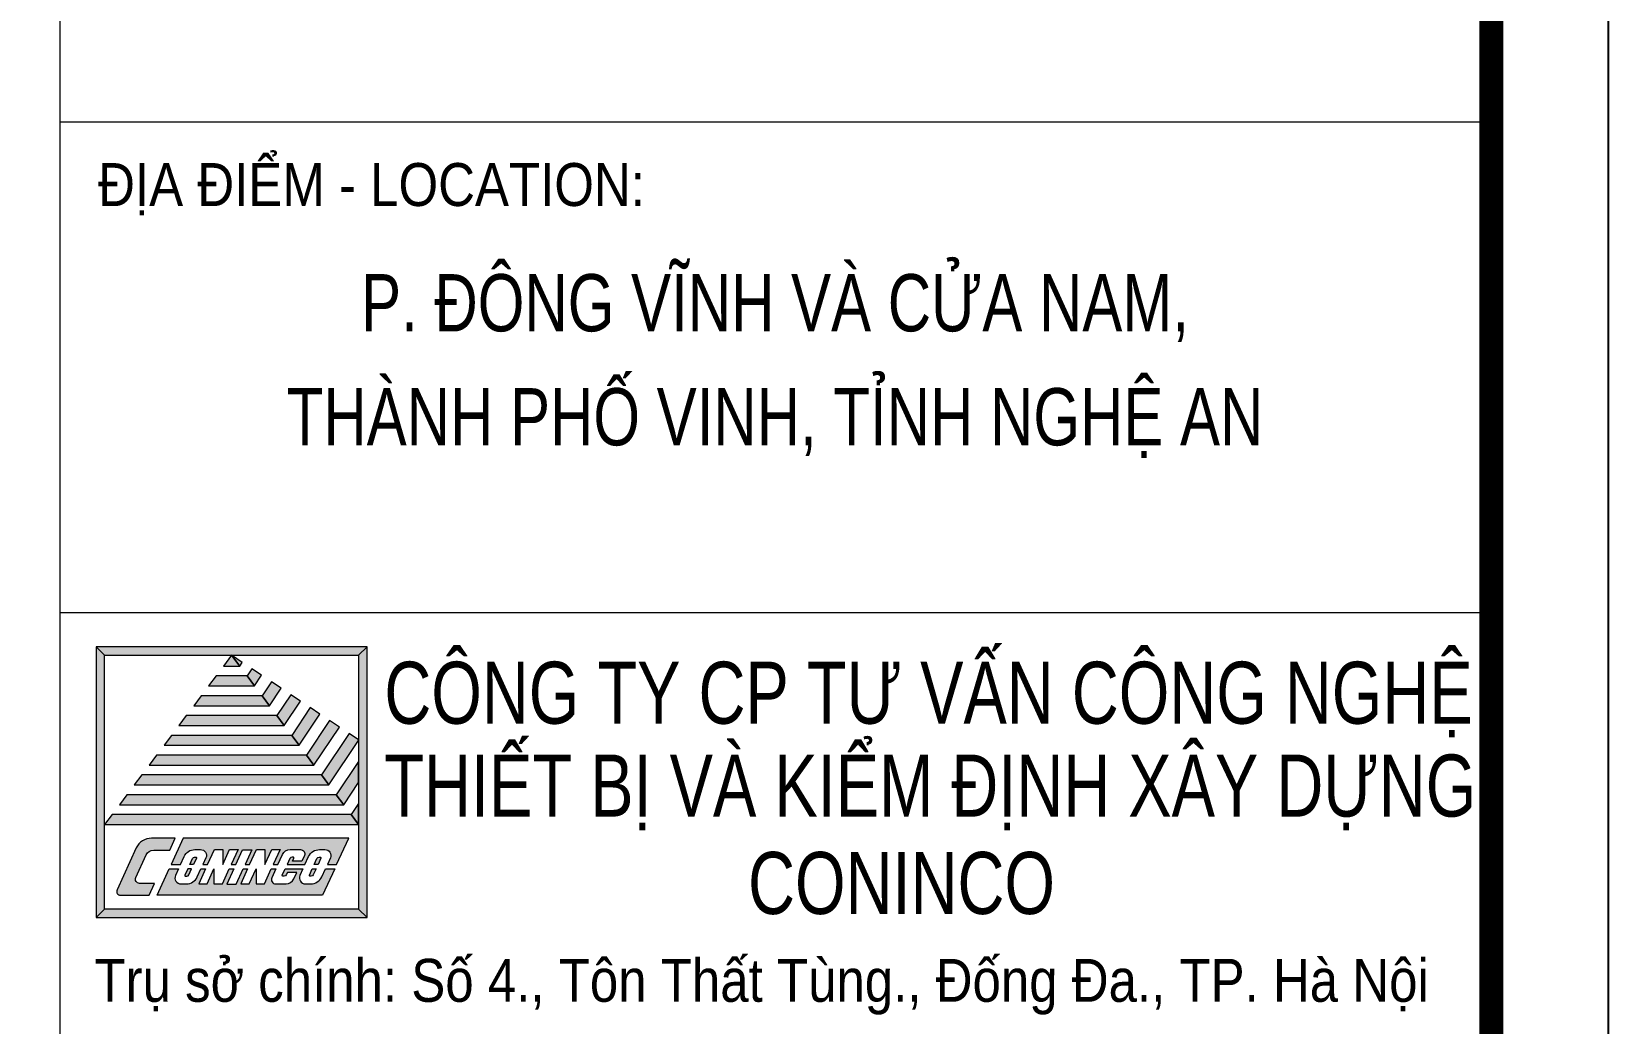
# Model space of a CAD drawing. Header units: millimetres. Extents: x -7991 to 5364, y -10960 to -2058.
# Drawn here: x 3676 to 5364, y -6151 to -5088 of the extents above; entities that cross this region are included whole.
import ezdxf
from ezdxf.enums import TextEntityAlignment as Align

# ---------------------------------------------------------------- set-up
doc = ezdxf.new("R2010")
doc.units = ezdxf.units.MM
doc.header["$LTSCALE"] = 250
doc.header["$MEASUREMENT"] = 0
doc.layers.get('DEFPOINTS').update_dxf_attribs({"color": 87})
doc.layers.add('08.TEXTBEAM', color=2, linetype='Continuous')
doc.layers.add('Xref khung ten  A3 TKCS$0$A-KY HIEU', color=34, linetype='Continuous', lineweight=20)
doc.layers.add('Xref khung ten  A3 TKCS$0$A-TEXT', color=9, linetype='Continuous', lineweight=18)
doc.styles.add('Xref khung ten  A3 TKCS$0$ARIAL', font='arial.ttf')

# ---------------------------------------------------------------- blocks, each defined once
blk = doc.blocks.new('Xref khung ten  A3 TKCS$0$A$C4EFA0292')
h = blk.add_hatch(color=0)
h.paths.add_polyline_path([(-0.3, 4.288), (0.3, 4.288), (0, 4.687)])
h.paths.add_polyline_path([(0.392, 4.426), (0, 4.687), (0.3, 4.288)])
h.paths.add_polyline_path([(4.687, 4.687), (5, 5), (-5, 5), (-4.688, 4.687)])
h.paths.add_polyline_path([(4.687, -4.688), (5, -5), (5, 5), (4.687, 4.687)])
h.paths.add_polyline_path([(-4.688, 4.687), (-5, 5), (-5, -5), (-4.688, -4.688)])
h.paths.add_polyline_path([(5, -5), (4.687, -4.688), (-4.688, -4.688), (-5, -5)])
h.paths.add_polyline_path([(0.34, -3.755), (0.593, -3.2), (0.427, -3.2), (0.17, -3.763), (-0.173, -3.763), (0.084, -3.2), (-0.088, -3.2), (-0.341, -3.755), (-0.651, -3.755), (-0.651, -3.201), (-0.904, -3.755), (-1.213, -3.755), (-0.96, -3.2), (-1.132, -3.2), (-1.268, -3.499, -0.293611), (-1.666, -3.755), (-1.872, -3.755, -0.546059), (-2.071, -3.445), (-1.959, -3.2), (-2.303, -3.2), (-2.749, -4.177), (3.361, -4.177), (3.807, -3.2), (3.464, -3.2), (3.327, -3.499, -0.293611), (2.929, -3.755), (2.723, -3.755, -0.546059), (2.524, -3.445), (2.636, -3.2), (1.98, -3.2), (1.873, -3.434, 0.750604), (1.914, -3.469, 0.385557), (2.018, -3.425), (2.06, -3.333), (2.404, -3.333), (2.294, -3.572, -0.293611), (2.01, -3.755), (1.626, -3.755, -0.546059), (1.484, -3.534), (1.637, -3.2), (1.465, -3.2), (1.212, -3.755), (0.902, -3.755), (0.902, -3.201), (0.649, -3.755)])
h.paths.add_polyline_path([(-1.785, -2.068), (-2.231, -3.044), (-1.888, -3.044), (-1.751, -2.745, -0.293611), (-1.353, -2.489), (-1.147, -2.489, -0.546059), (-0.948, -2.799), (-1.06, -3.044), (-0.888, -3.044), (-0.635, -2.489), (-0.326, -2.489), (-0.326, -3.044), (-0.073, -2.489), (0.237, -2.489), (-0.017, -3.044), (0.155, -3.044), (0.405, -2.497), (0.748, -2.497), (0.499, -3.044), (0.665, -3.044), (0.918, -2.489), (1.227, -2.489), (1.227, -3.044), (1.48, -2.489), (1.79, -2.489), (1.536, -3.044), (1.708, -3.044), (1.878, -2.672, -0.293611), (2.162, -2.489), (2.546, -2.489, -0.546059), (2.688, -2.711), (2.596, -2.911), (2.253, -2.911), (2.299, -2.811, 0.750604), (2.258, -2.775, 0.385557), (2.154, -2.82), (2.052, -3.044), (2.708, -3.044), (2.844, -2.745, -0.293611), (3.242, -2.489), (3.448, -2.489, -0.546059), (3.647, -2.799), (3.535, -3.044), (3.879, -3.044), (4.325, -2.068)])
h.paths.add_polyline_path([(-2.279, -2.505), (-2.079, -2.068), (-2.959, -2.068, 0.293611), (-3.521, -2.429), (-4.229, -3.978, 0.546059), (-4.101, -4.177), (-3.043, -4.177), (-2.843, -3.739), (-3.396, -3.739, -0.546059), (-3.538, -3.518), (-3.159, -2.688, -0.293611), (-2.874, -2.505)])
h.paths.add_polyline_path([(-1.442, -2.82), (-1.544, -3.044), (-1.404, -3.044), (-1.297, -2.811, 0.750604), (-1.338, -2.775, 0.385557)])
h.paths.add_polyline_path([(-1.475, -3.2), (-1.616, -3.2), (-1.722, -3.434, 0.750604), (-1.681, -3.469, 0.385557), (-1.577, -3.425)], flags=17)
h.paths.add_polyline_path([(3.298, -2.811, 0.750604), (3.257, -2.775, 0.385557), (3.153, -2.82), (3.051, -3.044), (3.192, -3.044)], flags=17)
h.paths.add_polyline_path([(3.12, -3.2), (2.98, -3.2), (2.873, -3.434, 0.750604), (2.914, -3.469, 0.385557), (3.018, -3.425)], flags=17)
h.paths.add_polyline_path([(4.687, -1.563), (4.413, -1.197), (-4.413, -1.197), (-4.688, -1.563)])
h.paths.add_polyline_path([(4.687, -0.786), (4.413, -1.197), (4.687, -1.563)])
h.paths.add_polyline_path([(4.687, -0.009), (4.687, 0.768), (3.865, -0.466), (4.139, -0.831)])
h.paths.add_polyline_path([(-3.865, -0.466), (-4.139, -0.831), (4.139, -0.831), (3.865, -0.466)])
h.paths.add_polyline_path([(3.591, -0.1), (3.316, 0.266), (-3.316, 0.266), (-3.591, -0.1)])
h.paths.add_polyline_path([(3.591, -0.1), (4.687, 1.545), (4.687, 1.562), (4.337, 1.796), (3.316, 0.266)])
h.paths.add_polyline_path([(3.978, 2.035), (3.62, 2.274), (2.768, 0.997), (3.042, 0.631)])
h.paths.add_polyline_path([(3.042, 0.631), (2.768, 0.997), (-2.768, 0.997), (-3.042, 0.631)])
h.paths.add_polyline_path([(2.494, 1.362), (2.22, 1.728), (-2.22, 1.728), (-2.494, 1.362)])
h.paths.add_polyline_path([(2.494, 1.362), (3.261, 2.513), (2.902, 2.753), (2.22, 1.728)])
h.paths.add_polyline_path([(1.945, 2.094), (2.544, 2.992), (2.185, 3.231), (1.671, 2.459)])
h.paths.add_polyline_path([(-1.671, 2.459), (-1.945, 2.094), (1.945, 2.094), (1.671, 2.459)])
h.paths.add_polyline_path([(1.827, 3.47), (1.468, 3.709), (1.123, 3.191), (1.397, 2.825)])
h.paths.add_polyline_path([(1.397, 2.825), (1.123, 3.191), (-1.123, 3.191), (-1.397, 2.825)])
h.paths.add_polyline_path([(0.848, 3.556), (1.109, 3.948), (0.751, 4.187), (0.574, 3.922)])
h.paths.add_polyline_path([(0.848, 3.556), (0.574, 3.922), (-0.574, 3.922), (-0.848, 3.556)])
at = {"color": 0}
for points in [[(5, 5), (-5, 5), (-4.688, 4.687), (4.687, 4.687), (5, 5)], [(-4.688, 4.687), (-5, 5), (-5, -5), (-4.688, -4.688), (-4.688, 4.687)], [(0, 4.687), (-0.3, 4.288), (0.3, 4.288), (0, 4.687)], [(0.392, 4.426), (0, 4.687), (0.3, 4.288), (0.392, 4.426)], [(5, 5), (4.687, 4.687), (4.687, -4.688), (5, -5), (5, 5)], [(1.109, 3.948), (0.751, 4.187), (0.574, 3.922), (0.848, 3.556), (1.109, 3.948)], [(0.574, 3.922), (-0.574, 3.922), (-0.848, 3.556), (0.848, 3.556), (0.574, 3.922)], [(1.827, 3.47), (1.468, 3.709), (1.123, 3.191), (1.397, 2.825), (1.827, 3.47)], [(1.123, 3.191), (-1.123, 3.191), (-1.397, 2.825), (1.397, 2.825), (1.123, 3.191)], [(2.544, 2.992), (2.185, 3.231), (1.671, 2.459), (1.945, 2.094), (2.544, 2.992)], [(1.671, 2.459), (-1.671, 2.459), (-1.945, 2.094), (1.945, 2.094), (1.671, 2.459)], [(3.261, 2.513), (2.902, 2.753), (2.22, 1.728), (2.494, 1.362), (3.261, 2.513)], [(3.978, 2.035), (3.62, 2.274), (2.768, 0.997), (3.042, 0.631), (3.978, 2.035)], [(4.687, 1.545), (4.687, 1.562), (4.337, 1.796), (3.316, 0.266), (3.591, -0.1), (4.687, 1.545)], [(2.22, 1.728), (-2.22, 1.728), (-2.494, 1.362), (2.494, 1.362), (2.22, 1.728)], [(2.768, 0.997), (-2.768, 0.997), (-3.042, 0.631), (3.042, 0.631), (2.768, 0.997)], [(4.687, -0.009), (4.687, 0.768), (3.865, -0.466), (4.139, -0.831), (4.687, -0.009)], [(3.316, 0.266), (-3.316, 0.266), (-3.591, -0.1), (3.591, -0.1), (3.316, 0.266)], [(3.865, -0.466), (-3.865, -0.466), (-4.139, -0.831), (4.139, -0.831), (3.865, -0.466)], [(4.687, -0.786), (4.413, -1.197), (4.687, -1.563), (4.687, -0.786)], [(4.413, -1.197), (-4.413, -1.197), (-4.688, -1.563), (4.687, -1.563), (4.413, -1.197)], [(4.687, -4.688), (-4.688, -4.688), (-5, -5), (5, -5), (4.687, -4.688)]]:
    blk.add_lwpolyline(points, close=True, dxfattribs=at)
for points in [[(-2.079, -2.068), (-2.959, -2.068, 0.293611), (-3.521, -2.429), (-4.229, -3.978, 0.546059), (-4.101, -4.177), (-3.043, -4.177), (-2.843, -3.739), (-3.396, -3.739, -0.546059), (-3.538, -3.518), (-3.159, -2.688, -0.293611), (-2.874, -2.505), (-2.279, -2.505), (-2.079, -2.068)], [(4.325, -2.068), (-1.785, -2.068), (-2.231, -3.044), (-1.888, -3.044), (-1.751, -2.745, -0.293611), (-1.353, -2.489), (-1.147, -2.489, -0.546059), (-0.948, -2.799), (-1.06, -3.044), (-0.888, -3.044), (-0.635, -2.489), (-0.326, -2.489), (-0.326, -3.044), (-0.073, -2.489), (0.237, -2.489), (-0.017, -3.044), (0.155, -3.044), (0.405, -2.497), (0.748, -2.497), (0.499, -3.044), (0.665, -3.044), (0.918, -2.489), (1.227, -2.489), (1.227, -3.044), (1.48, -2.489), (1.79, -2.489), (1.536, -3.044), (1.708, -3.044), (1.878, -2.672, -0.293611), (2.162, -2.489), (2.546, -2.489, -0.546059), (2.688, -2.711), (2.596, -2.911), (2.253, -2.911), (2.299, -2.811, 0.546059), (2.273, -2.771), (2.231, -2.771, 0.293611), (2.154, -2.82), (2.052, -3.044), (2.708, -3.044), (2.844, -2.745, -0.293611), (3.242, -2.489), (3.448, -2.489, -0.546059), (3.647, -2.799), (3.535, -3.044), (3.879, -3.044), (4.325, -2.068)], [(-1.323, -2.771, -0.546059), (-1.297, -2.811), (-1.404, -3.044), (-1.544, -3.044), (-1.442, -2.82, -0.293611), (-1.365, -2.771), (-1.323, -2.771, -0.546059)], [(3.273, -2.771, -0.546059), (3.298, -2.811), (3.192, -3.044), (3.051, -3.044), (3.153, -2.82, -0.293611), (3.23, -2.771), (3.273, -2.771, -0.546059)], [(1.899, -3.474, -0.546059), (1.873, -3.434), (1.98, -3.2), (2.636, -3.2), (2.524, -3.445, 0.546059), (2.723, -3.755), (2.929, -3.755, 0.293611), (3.327, -3.499), (3.464, -3.2), (3.807, -3.2), (3.361, -4.177), (-2.749, -4.177), (-2.303, -3.2), (-1.959, -3.2), (-2.071, -3.445, 0.546059), (-1.872, -3.755), (-1.666, -3.755, 0.293611), (-1.268, -3.499), (-1.132, -3.2), (-0.96, -3.2), (-1.213, -3.755), (-0.904, -3.755), (-0.651, -3.201), (-0.651, -3.755), (-0.341, -3.755), (-0.088, -3.2), (0.084, -3.2), (-0.173, -3.763), (0.17, -3.763), (0.427, -3.2), (0.593, -3.2), (0.34, -3.755), (0.649, -3.755), (0.902, -3.201), (0.902, -3.755), (1.212, -3.755), (1.465, -3.2), (1.637, -3.2), (1.484, -3.534, 0.546059), (1.626, -3.755), (2.01, -3.755, 0.293611), (2.294, -3.572), (2.404, -3.333), (2.06, -3.333), (2.018, -3.425, -0.293611), (1.942, -3.474), (1.899, -3.474, -0.546059)], [(-1.475, -3.2), (-1.616, -3.2), (-1.722, -3.434, 0.546055), (-1.697, -3.474, 0.000001), (-1.697, -3.474, 0.000002), (-1.697, -3.474), (-1.697, -3.474), (-1.654, -3.474, 0.293611), (-1.577, -3.425), (-1.475, -3.2)], [(2.899, -3.474, -0.546059), (2.873, -3.434), (2.98, -3.2), (3.12, -3.2), (3.018, -3.425, -0.293611), (2.941, -3.474), (2.899, -3.474, -0.546059)]]:
    blk.add_lwpolyline(points, format="xyb", close=True, dxfattribs=at)
blk = doc.blocks.new('Xref khung ten  A3 TKCS')
at = {"layer": 'DEFPOINTS', "color": 125}
blk.add_lwpolyline([(-57730.367, -13938.757), (-57310.367, -13938.757), (-57310.367, -13641.757), (-57730.367, -13641.757)], close=True, dxfattribs=at)
at = {"layer": 'Xref khung ten  A3 TKCS$0$A-KY HIEU', "color": 0}
for p, q in [((-57376.705, -13646.66), (-57376.705, -13933.853)), ((-57376.705, -13766.823), (-57315.382, -13766.823)), ((-57376.705, -13766.823), (-57315.382, -13766.823)), ((-57376.705, -13787.847), (-57315.382, -13787.847))]:
    blk.add_line(p, q, dxfattribs=at)
at = {"layer": 'Xref khung ten  A3 TKCS$0$A-KY HIEU', "color": 0, "const_width": 1.022}
blk.add_lwpolyline([(-57716.022, -13933.853), (-57716.022, -13646.66), (-57315.382, -13646.66), (-57315.382, -13933.853)], close=True, dxfattribs=at)
at = {"layer": 'Xref khung ten  A3 TKCS$0$A-KY HIEU', "lineweight": -3, "xscale": 1.160142688442082, "yscale": 1.160142688442082, "zscale": 1.160142688442082}
blk.add_blockref('Xref khung ten  A3 TKCS$0$A$C4EFA0292', (-57369.342, -13795.119), dxfattribs=at)
at = {"layer": 'Xref khung ten  A3 TKCS$0$A-TEXT', "style": 'Xref khung ten  A3 TKCS$0$ARIAL', "width": 0.85}
blk.add_text('ĐỊA ĐIỂM - LOCATION:', height=1.83967, dxfattribs=at).set_placement((-57375.058, -13769.514), align=Align.MIDDLE_LEFT)
at = {"layer": 'Xref khung ten  A3 TKCS$0$A-TEXT', "style": 'Xref khung ten  A3 TKCS$0$ARIAL', "width": 0.75}
for s, p in [('P. ĐÔNG VĨNH VÀ CỬA NAM,', (-57346.065, -13775.805)), ('THÀNH PHỐ VINH, TỈNH NGHỆ AN', (-57346.065, -13780.69))]:
    blk.add_text(s, height=2.4529, dxfattribs=at).set_placement(p, align=Align.CENTER)
at = {"layer": 'Xref khung ten  A3 TKCS$0$A-TEXT', "style": 'Xref khung ten  A3 TKCS$0$ARIAL'}
for s, height, width, p in [('CÔNG TY CP TƯ VẤN CÔNG NGHỆ', 2.6573, 0.75, (-57362.798, -13792.615)), ('THIẾT BỊ VÀ KIỂM ĐỊNH XÂY DỰNG', 2.6573, 0.75, (-57362.798, -13796.593)), ('CONINCO', 2.6573, 0.75, (-57347.22, -13800.766)), ('Trụ sở chính: Số 4., Tôn Thất Tùng., Đống Đa., TP. Hà Nội', 1.83967, 0.85, (-57375.216, -13804.528))]:
    blk.add_text(s, height=height, dxfattribs=dict(at, width=width)).set_placement(p)

msp = doc.modelspace()

# ---------------------------------------------------------------- block references
at = {"layer": '08.TEXTBEAM', "xscale": 25, "yscale": 25, "zscale": 25}
msp.add_blockref('Xref khung ten  A3 TKCS', (1438123.27, 338985.89), dxfattribs=at)

doc.saveas('drawing.dxf')
